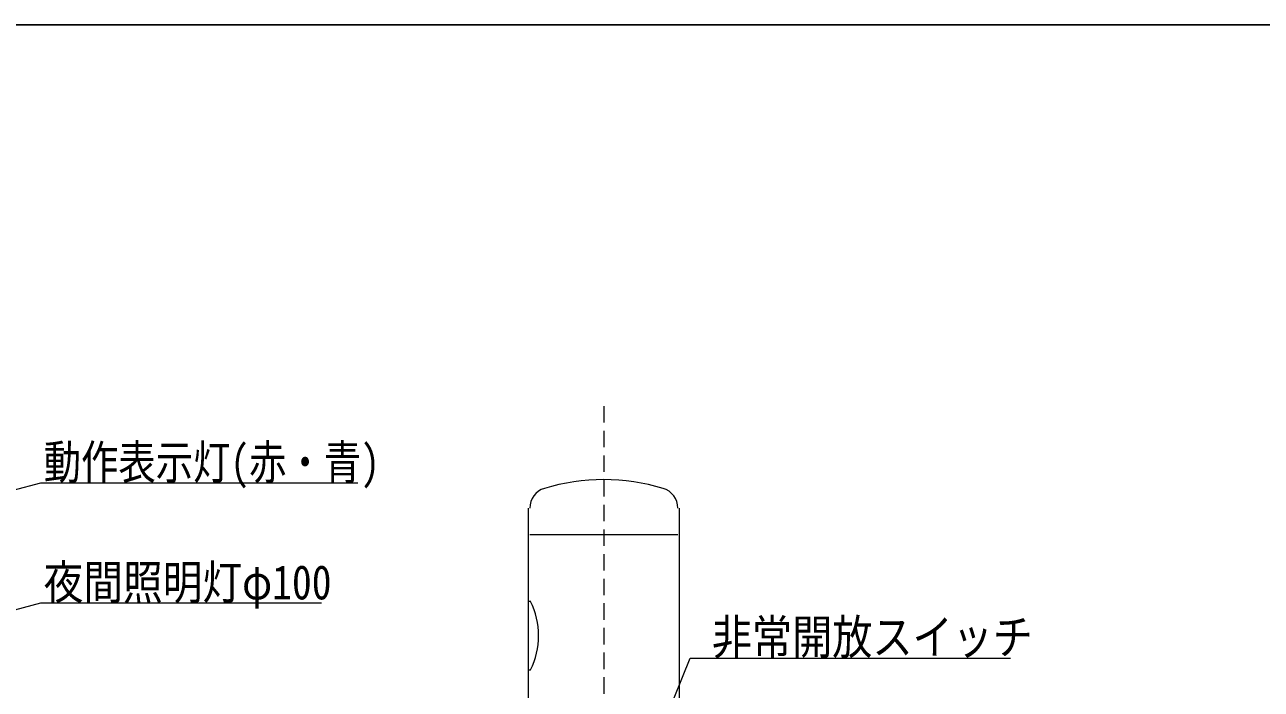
# Model space of a CAD drawing. Units: millimetres, scale not verified. Extents: x -4014 to 4014, y -2815 to 2814.
# Drawn here: x -1629 to 178, y 1843 to 2814 of the extents above; entities that cross this region are included whole.
import ezdxf
from ezdxf.enums import TextEntityAlignment as Align

# ---------------------------------------------------------------- set-up
doc = ezdxf.new("R2010")
doc.units = ezdxf.units.MM
doc.header["$LTSCALE"] = 20
doc.linetypes.add('DASHED1', pattern=[1.8, 1.2, -0.6])
for name, color, linetype, lineweight in [('0-1_LAYER258', 7, 'Continuous', 9), ('0-3_LAYER262', 7, 'Continuous', 9), ('0-4_LAYER263', 7, 'Continuous', 9), ('0-5_ADD_LINE-1', 7, 'DASHED1', 9), ('0-8_LAYER270', 7, 'Continuous', 9), ('0-9_LAYER269', 7, 'Continuous', 9)]:
    doc.layers.add(name, color=color, linetype=linetype, lineweight=lineweight)
doc.styles.add('ＭＳ ゴシック', font='')
doc.styles.get('ＭＳ ゴシック').set_extended_font_data('MS Gothic')

msp = doc.modelspace()

# ---------------------------------------------------------------- linework, layer by layer
at = {"layer": '0-1_LAYER258'}
for p, q in [((-1745.19, 1932.21), (-1605.56, 1969.2)), ((-1605.56, 1969.2), (-1195.26, 1969.2))]:
    msp.add_line(p, q, dxfattribs=at)
msp.add_lwpolyline([(-1686.68, 2123.16), (-1605.56, 2144.65), (-1142.27, 2144.65)], dxfattribs=at)
at = {"layer": '0-3_LAYER262'}
for p, q in [((4013.64, 2814.03), (-4013.64, 2814.03)), ((-4013.64, 2814.03), (4013.64, 2814.03))]:
    msp.add_line(p, q, dxfattribs=at)
at = {"layer": '0-4_LAYER263'}
for p, q in [((-892.58, 846.41), (-892.58, 2107.85)), ((-672.58, 2107.85), (-672.58, 846.41)), ((-890.73, 2069.41), (-674.43, 2069.41))]:
    msp.add_line(p, q, dxfattribs=at)
for centre, radius, start, end in [((-860.73, 2107.85), 30, 106.825, 180), ((-782.58, 1849.41), 300, 73.175, 106.825), ((-704.43, 2107.85), 30, 0, 73.175), ((-890.73, 1921.44), 50, 88.3247, 92.12089), ((-890.73, 1921.44), 50, 267.87911, 271.4752)]:
    msp.add_arc(centre, radius, start, end, dxfattribs=at)
at = {"layer": '0-5_ADD_LINE-1'}
msp.add_line((-782.58, 2256.66), (-782.58, 349.07), dxfattribs=at)
at = {"layer": '0-8_LAYER270'}
for p, q in [((-890.27, 1311.65), (-656.18, 1888.76)), ((-656.18, 1888.76), (-188.08, 1888.76))]:
    msp.add_line(p, q, dxfattribs=at)
at = {"layer": '0-9_LAYER269'}
msp.add_arc((-990.98, 1921.44), 113.17, 333.79015, 26.20985, dxfattribs=at)

# ---------------------------------------------------------------- texts
at = {"layer": '0-1_LAYER258', "style": 'ＭＳ ゴシック'}
for s, width, p in [('動作表示灯(赤・青)', 0.8, (-1601.2, 2134.86)), ('夜間照明灯φ100', 0.85, (-1601.24, 1959.41))]:
    msp.add_text(s, height=50.03, dxfattribs=dict(at, width=width)).set_placement(p, align=Align.BOTTOM_LEFT)
at = {"layer": '0-8_LAYER270', "style": 'ＭＳ ゴシック', "width": 0.85}
msp.add_text('非常開放スイッチ', height=50.61, dxfattribs=at).set_placement((-624.68, 1879.03), align=Align.BOTTOM_LEFT)

doc.saveas('drawing.dxf')
